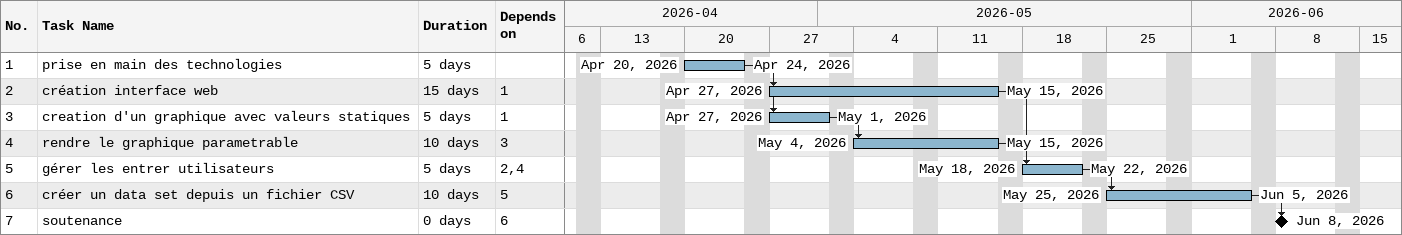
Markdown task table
| ID | Task | Duration | Start | Finish | Predecessors |
|---|---|---|---|---|---|
| 1 | prise en main des technologies | 5d | 2026-04-20 | 2026-04-24 |  |
| 2 | création interface web | 15d | 2026-04-27 | 2026-05-15 | 1 |
| 3 | creation d'un graphique avec valeurs statiques | 5d | 2026-04-27 | 2026-05-01 | 1 |
| 4 | rendre le graphique parametrable | 10d | 2026-05-04 | 2026-05-15 | 3 |
| 5 | gérer les entrer utilisateurs | 5d | 2026-05-18 | 2026-05-22 | 2, 4 |
| 6 | créer un data set depuis un fichier CSV | 10d | 2026-05-25 | 2026-06-05 | 5 |
| 7 | soutenance | 0d | 2026-06-08 | 2026-06-08 | 6 |
